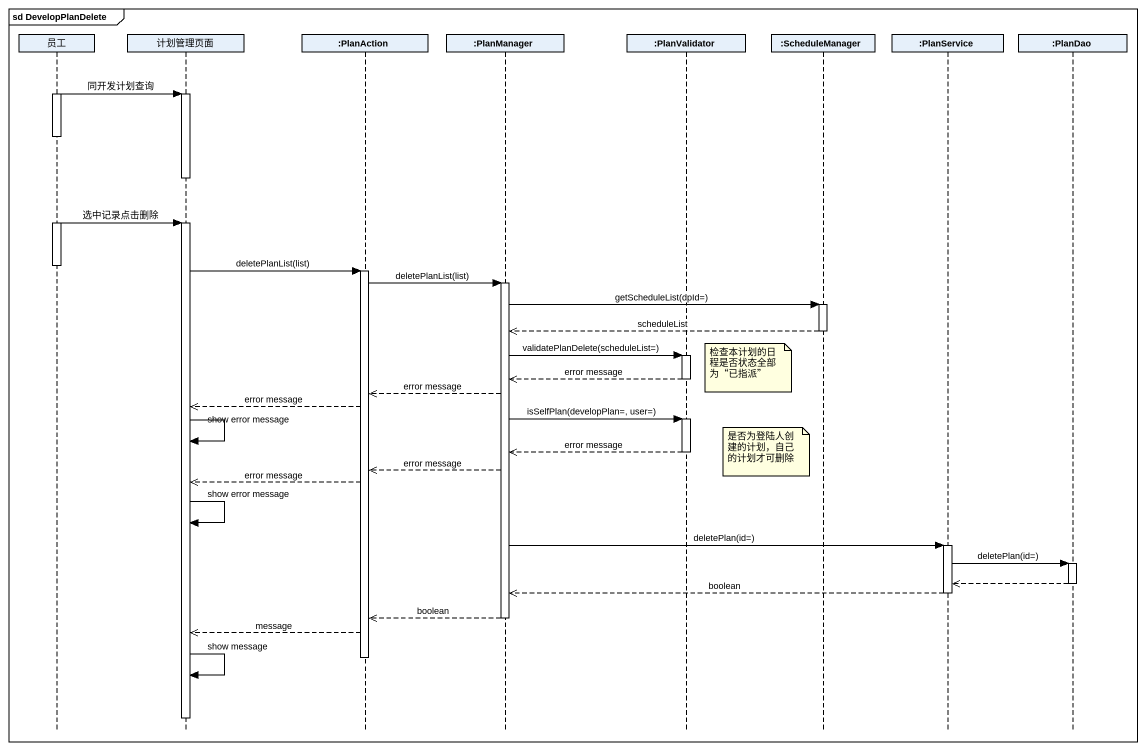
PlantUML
@startuml
mainframe sd DevelopPlanDelete
hide footbox
participant 员工
participant 计划管理页面
participant ":PlanAction" as PlanAction
participant ":PlanManager" as PlanManager
participant ":PlanValidator" as PlanValidator
participant ":ScheduleManager" as ScheduleManager
participant ":PlanService" as PlanService
participant ":PlanDao" as PlanDao

activate 员工
员工 -> 计划管理页面 : 同开发计划查询
activate 计划管理页面
deactivate 计划管理页面
员工 -> 计划管理页面 : 选中记录点击删除
activate 计划管理页面
deactivate 员工
计划管理页面 -> PlanAction : deletePlanList(list)
activate PlanAction
PlanAction -> PlanManager : deletePlanList(list)
activate PlanManager
PlanManager -> ScheduleManager : getScheduleList(dpId=)
activate ScheduleManager
ScheduleManager -->> PlanManager : scheduleList
deactivate ScheduleManager
PlanManager -> PlanValidator : validatePlanDelete(scheduleList=)
activate PlanValidator
note right of PlanValidator : 检查本计划的日程是否状态全部为“已指派”
PlanValidator -->> PlanManager : error message
deactivate PlanValidator
PlanManager -->> PlanAction : error message
PlanAction -->> 计划管理页面 : error message
PlanManager -> PlanValidator : isSelfPlan(developPlan=, user=)
activate PlanValidator
计划管理页面 -> 计划管理页面 : show error message
note left of ScheduleManager : 是否为登陆人创建的计划，自己的计划才可删除
PlanValidator -->> PlanManager : error message
deactivate PlanValidator
PlanManager -->> PlanAction : error message
PlanAction -->> 计划管理页面 : error message
计划管理页面 -> 计划管理页面 : show error message
PlanManager -> PlanService : deletePlan(id=)
activate PlanService
PlanService -> PlanDao : deletePlan(id=)
activate PlanDao
PlanDao -->> PlanService
deactivate PlanDao
PlanService -->> PlanManager : boolean
deactivate PlanService
PlanManager -->> PlanAction : boolean
deactivate PlanManager
PlanAction -->> 计划管理页面 : message
deactivate PlanAction
计划管理页面 -> 计划管理页面 : show message
deactivate 计划管理页面
@enduml
